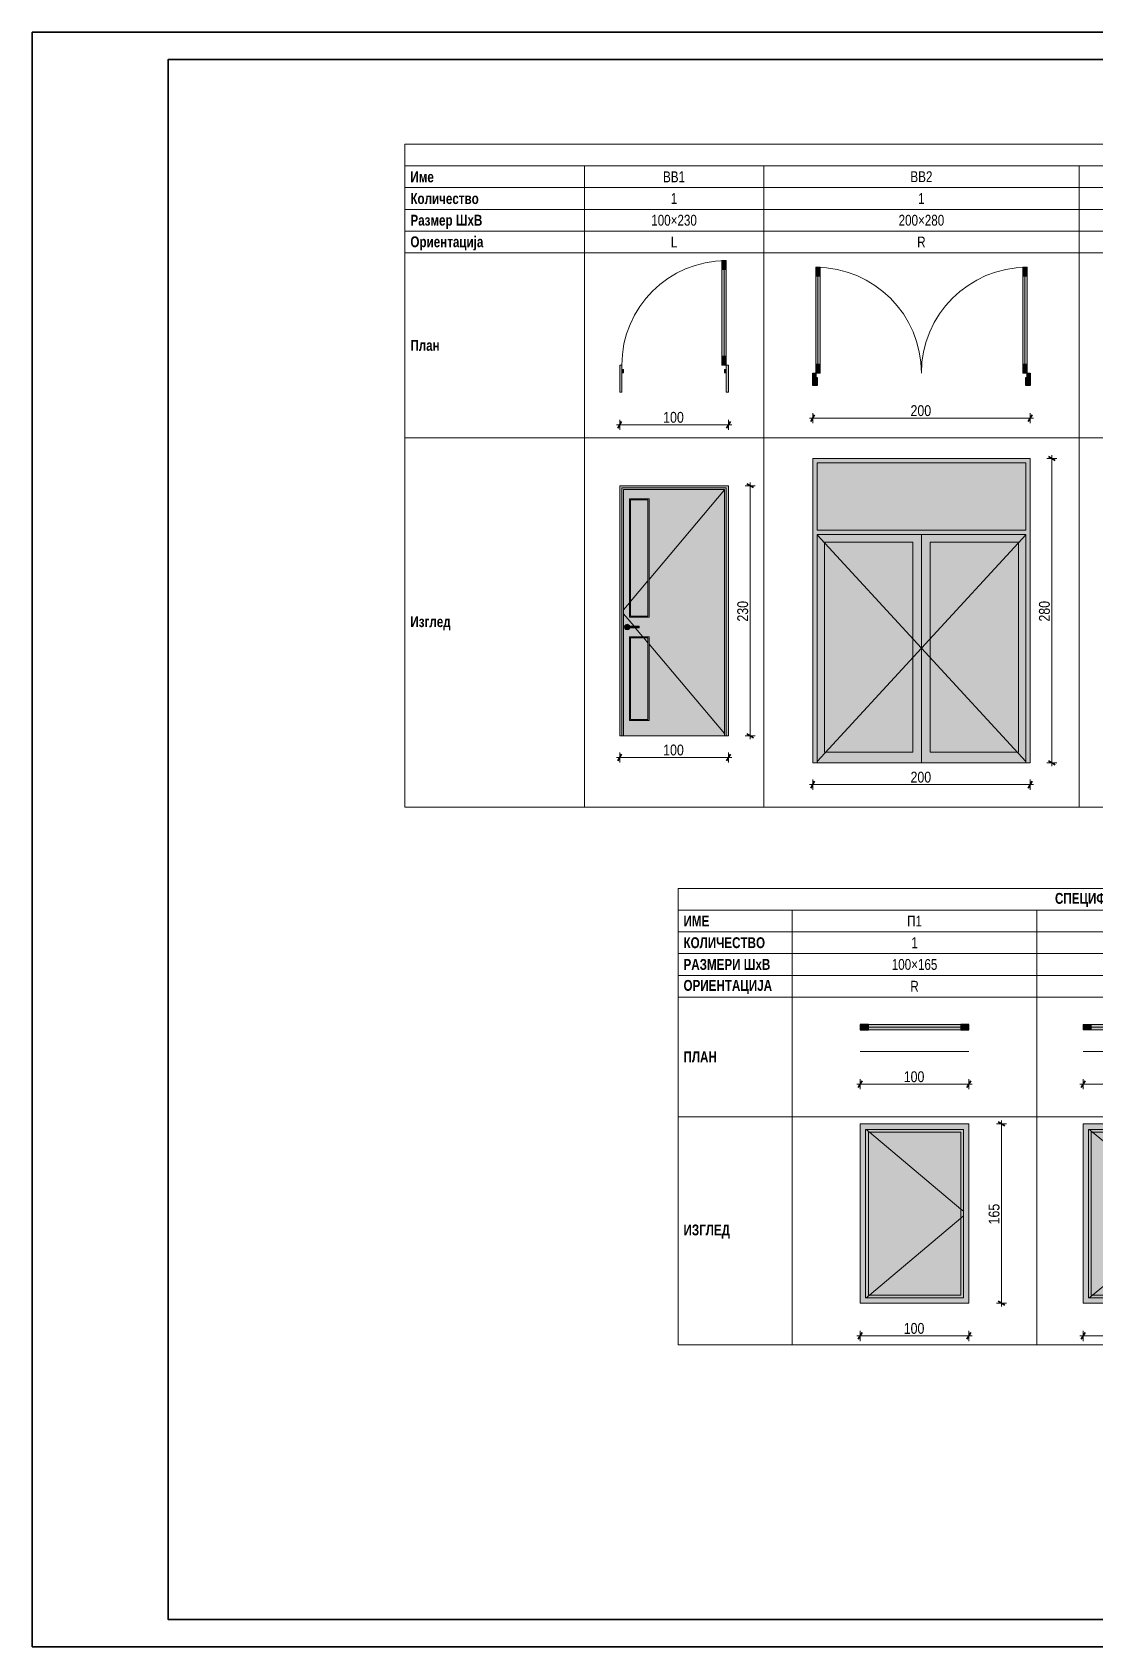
# Model space of a CAD drawing. Header units: millimetres. Extents: x -428 to 1070, y 0 to 297.
# Drawn here: x 0 to 195.4, y 0 to 297 of the extents above; entities that cross this region are included whole.
import ezdxf
from ezdxf.xclip import XClip

# ---------------------------------------------------------------- set-up
doc = ezdxf.new("R2010")
doc.units = ezdxf.units.MM
doc.header["$MEASUREMENT"] = 0
doc.header["$XCLIPFRAME"] = 0
for name, color, linetype, lineweight, true_color in [('1', 7, 'Continuous', 13, 0x2b2b2b), ('184', 7, 'Continuous', 0, 0xe8e8e8), ('19', 7, 'Continuous', 0, 0xe4e4e4), ('3', 7, 'Continuous', 18, 0x7c7c7c), ('45', 7, 'Continuous', 35, 0x242424), ('46', 7, 'Continuous', 35, 0x4e4e4e), ('61', 7, 'Continuous', 20, 0x6a6a6a), ('65', 7, 'Continuous', 20, 0x4e4e4e), ('85', 7, 'Continuous', 20, 0x242424)]:
    doc.layers.add(name, color=color, linetype=linetype, lineweight=lineweight, true_color=true_color)
for name, color, linetype, lineweight in [('101', 253, 'Continuous', 15), ('103', 8, 'Continuous', 15), ('2', 8, 'Continuous', 15), ('23', 8, 'Continuous', 30), ('41', 7, 'Continuous', 35), ('6', 7, 'Continuous', 35)]:
    doc.layers.add(name, color=color, linetype=linetype, lineweight=lineweight)
doc.layers.add('RGB colored ARCHICAD elements', color=7, linetype='Continuous')
doc.styles.add('GENERATED_STYLE_6', font='GOTHIC.TTF')
doc.styles.add('GENERATED_STYLE_7', font='GOTHIC.TTF')

# ---------------------------------------------------------------- blocks, each defined once
blk = doc.blocks.new('Drawing_2_1', base_point=(68.55, 276.42))
at = {"linetype": 'Continuous', "lineweight": 0, "true_color": 0xffffff}
for points in [[(144.11, 253.76), (144.11, 252.16), (144.91, 252.16), (144.91, 253.76)], [(182.99, 253.76), (182.19, 253.76), (182.19, 252.16), (182.99, 252.16)], [(144.11, 252.16), (144.11, 235.92), (144.51, 235.92), (144.51, 252.16)], [(144.51, 252.16), (144.51, 235.92), (144.91, 235.92), (144.91, 252.16)], [(182.59, 252.16), (182.19, 252.16), (182.19, 235.92), (182.59, 235.92)], [(182.99, 252.16), (182.59, 252.16), (182.59, 235.92), (182.99, 235.92)], [(144.91, 234.32), (144.91, 235.92), (144.11, 235.92), (144.11, 234.32)], [(182.19, 234.32), (182.99, 234.32), (182.99, 235.92), (182.19, 235.92)]]:
    blk.add_hatch(color=7, dxfattribs=at).paths.add_polyline_path(points)
at = {"layer": '103', "linetype": 'Continuous', "lineweight": 0, "true_color": 0xffffff}
for points in [[(143.55, 232.02), (144.35, 232.02), (144.35, 233.52), (144.11, 233.52), (144.11, 234.32), (143.55, 234.32)], [(182.75, 232.02), (183.55, 232.02), (183.55, 234.32), (182.99, 234.32), (182.99, 233.52), (182.75, 233.52)]]:
    blk.add_hatch(color=7, dxfattribs=at).paths.add_polyline_path(points)
at = {"layer": '184', "linetype": 'Continuous', "lineweight": 0, "true_color": 0xe8e8e8}
for points in [[(127.65, 254.99), (126.85, 254.99), (126.85, 253.39), (127.65, 253.39)], [(108.45, 230.79), (108.45, 235.79), (108.05, 235.79), (108.05, 230.79)], [(108.45, 234.35), (108.77, 234.35), (108.77, 234.99), (108.45, 234.99)], [(126.85, 235.79), (127.65, 235.79), (127.65, 237.39), (126.85, 237.39)], [(127.65, 234.99), (127.33, 234.99), (127.33, 234.35), (127.65, 234.35)], [(128.05, 230.79), (128.05, 235.79), (127.65, 235.79), (127.65, 230.79)]]:
    blk.add_hatch(color=254, dxfattribs=at).paths.add_polyline_path(points)
at = {"layer": '2', "linetype": 'Continuous', "lineweight": 0, "true_color": 0xffffff}
for points in [[(127.25, 253.39), (126.85, 253.39), (126.85, 237.39), (127.25, 237.39)], [(127.65, 253.39), (127.25, 253.39), (127.25, 237.39), (127.65, 237.39)]]:
    blk.add_hatch(color=7, dxfattribs=at).paths.add_polyline_path(points)
at = {"layer": 'RGB colored ARCHICAD elements', "linetype": 'Continuous', "lineweight": 0, "true_color": 0x4e4e49}
for points in [[(183.55, 218.59), (143.55, 218.59), (143.55, 217.79), (144.35, 217.79), (182.75, 217.79), (183.55, 217.79)], [(144.35, 205.39), (144.35, 217.79), (143.55, 217.79), (143.55, 162.59), (144.35, 162.59), (144.35, 204.59)], [(182.75, 205.39), (182.75, 204.59), (182.75, 162.59), (183.55, 162.59), (183.55, 217.79), (182.75, 217.79)], [(144.35, 205.39), (144.35, 204.59), (182.75, 204.59), (182.75, 205.39)], [(144.35, 204.59), (144.35, 203.23), (145.71, 203.23), (161.95, 203.23), (163.55, 203.23), (163.55, 204.59)], [(145.71, 203.23), (144.35, 203.23), (144.35, 164.59), (145.71, 164.59)], [(163.55, 164.59), (163.55, 203.23), (161.95, 203.23), (161.95, 164.59)], [(182.75, 204.59), (163.55, 204.59), (163.55, 203.23), (165.15, 203.23), (181.39, 203.23), (182.75, 203.23)], [(163.55, 164.59), (165.15, 164.59), (165.15, 203.23), (163.55, 203.23)], [(181.39, 203.23), (181.39, 164.59), (182.75, 164.59), (182.75, 203.23)], [(144.35, 164.59), (144.35, 162.59), (163.55, 162.59), (163.55, 164.59), (161.95, 164.59), (145.71, 164.59)], [(163.55, 162.59), (182.75, 162.59), (182.75, 164.59), (181.39, 164.59), (165.15, 164.59), (163.55, 164.59)]]:
    blk.add_hatch(color=251, dxfattribs=at).paths.add_polyline_path(points)
at = {"layer": 'RGB colored ARCHICAD elements', "linetype": 'Continuous', "lineweight": 0, "true_color": 0xf0f7f3}
for points in [[(182.75, 205.39), (182.75, 217.79), (144.35, 217.79), (144.35, 205.39)], [(110.05, 189.59), (113.25, 189.59), (113.25, 210.99), (110.05, 210.99)], [(145.71, 164.59), (161.95, 164.59), (161.95, 203.23), (145.71, 203.23)], [(181.39, 164.59), (181.39, 203.23), (165.15, 203.23), (165.15, 164.59)], [(110.05, 170.59), (113.25, 170.59), (113.25, 185.59), (110.05, 185.59)]]:
    blk.add_hatch(color=7, dxfattribs=at).paths.add_polyline_path(points)
at = {"layer": 'RGB colored ARCHICAD elements', "linetype": 'Continuous', "lineweight": 0, "true_color": 0x5b5b5b}
for points in [[(108.05, 213.59), (108.05, 213.19), (108.45, 213.19), (127.65, 213.19), (128.05, 213.19), (128.05, 213.59)], [(108.05, 167.59), (108.45, 167.59), (108.45, 213.19), (108.05, 213.19)], [(108.45, 213.19), (108.45, 212.87), (108.77, 212.87), (127.33, 212.87), (127.65, 212.87), (127.65, 213.19)], [(108.77, 167.59), (108.77, 212.87), (108.45, 212.87), (108.45, 167.59)], [(127.65, 167.59), (127.65, 212.87), (127.33, 212.87), (127.33, 167.59)], [(128.05, 167.59), (128.05, 213.19), (127.65, 213.19), (127.65, 167.59)]]:
    blk.add_hatch(color=251, dxfattribs=at).paths.add_polyline_path(points)
h = blk.add_hatch(color=251, dxfattribs=at)
h.paths.add_polyline_path([(127.33, 212.87), (108.77, 212.87), (108.77, 167.59), (127.33, 167.59)])
h.paths.add_polyline_path([(109.01, 187.34), (108.95, 187.59), (109.01, 187.84), (109.2, 188.02), (109.45, 188.09), (109.7, 188.02), (109.88, 187.84), (109.91, 187.73), (111.65, 187.73), (111.65, 187.45), (109.91, 187.45), (109.88, 187.34), (109.7, 187.15), (109.45, 187.09), (109.2, 187.15)], flags=0)
h.paths.add_polyline_path([(109.85, 211.19), (113.45, 211.19), (113.45, 189.39), (109.85, 189.39)], flags=0)
h.paths.add_polyline_path([(109.85, 170.39), (109.85, 185.79), (113.45, 185.79), (113.45, 170.39)], flags=0)
at = {"layer": 'RGB colored ARCHICAD elements', "linetype": 'Continuous', "lineweight": 0, "true_color": 0x4e4e49}
h = blk.add_hatch(color=251, dxfattribs=at)
h.paths.add_polyline_path([(109.85, 189.39), (113.45, 189.39), (113.45, 211.19), (109.85, 211.19)])
h.paths.add_polyline_path([(110.05, 189.59), (110.05, 210.99), (113.25, 210.99), (113.25, 189.59)], flags=0)
at = {"layer": 'RGB colored ARCHICAD elements', "linetype": 'Continuous', "lineweight": 0, "true_color": 0xb5b6c1}
for points in [[(109.01, 187.84), (108.95, 187.59), (109.01, 187.34), (109.2, 187.15), (109.45, 187.09), (109.7, 187.15), (109.88, 187.34), (109.91, 187.45), (109.83, 187.45), (109.45, 187.45), (109.38, 187.47), (109.33, 187.52), (109.31, 187.59), (109.33, 187.66), (109.38, 187.71), (109.45, 187.73), (109.91, 187.73), (109.88, 187.84), (109.7, 188.02), (109.45, 188.09), (109.2, 188.02)], [(109.33, 187.66), (109.31, 187.59), (109.37, 187.59), (109.39, 187.66)], [(109.31, 187.59), (109.33, 187.52), (109.39, 187.52), (109.37, 187.59)], [(109.38, 187.71), (109.33, 187.66), (109.39, 187.66), (109.43, 187.71)], [(109.33, 187.52), (109.38, 187.47), (109.43, 187.47), (109.39, 187.52)], [(109.39, 187.66), (109.37, 187.59), (109.56, 187.59), (109.57, 187.66)], [(109.37, 187.59), (109.39, 187.52), (109.57, 187.52), (109.56, 187.59)], [(109.45, 187.73), (109.38, 187.71), (109.43, 187.71), (109.5, 187.73)], [(109.38, 187.47), (109.45, 187.45), (109.5, 187.45), (109.43, 187.47)], [(109.43, 187.71), (109.39, 187.66), (109.57, 187.66), (109.6, 187.71)], [(109.39, 187.52), (109.43, 187.47), (109.6, 187.47), (109.57, 187.52)], [(109.5, 187.73), (109.43, 187.71), (109.6, 187.71), (109.64, 187.73)], [(109.43, 187.47), (109.5, 187.45), (109.64, 187.45), (109.6, 187.47)], [(109.57, 187.66), (109.56, 187.59), (109.81, 187.59), (109.81, 187.66)], [(109.56, 187.59), (109.57, 187.52), (109.81, 187.52), (109.81, 187.59)], [(109.6, 187.71), (109.57, 187.66), (109.81, 187.66), (109.82, 187.71)], [(109.57, 187.52), (109.6, 187.47), (109.82, 187.47), (109.81, 187.52)], [(109.64, 187.73), (109.6, 187.71), (109.82, 187.71), (109.83, 187.73)], [(109.6, 187.47), (109.64, 187.45), (109.83, 187.45), (109.82, 187.47)], [(109.82, 187.71), (109.81, 187.66), (111.65, 187.66), (111.65, 187.71)], [(109.81, 187.66), (109.81, 187.59), (111.65, 187.59), (111.65, 187.66)], [(109.81, 187.59), (109.81, 187.52), (111.65, 187.52), (111.65, 187.59)], [(109.81, 187.52), (109.82, 187.47), (111.65, 187.47), (111.65, 187.52)], [(109.83, 187.73), (109.82, 187.71), (111.65, 187.71), (111.65, 187.73)], [(109.82, 187.47), (109.83, 187.45), (111.65, 187.45), (111.65, 187.47)]]:
    blk.add_hatch(color=9, dxfattribs=at).paths.add_polyline_path(points)
at = {"layer": 'RGB colored ARCHICAD elements', "linetype": 'Continuous', "lineweight": 0, "true_color": 0x4e4e49}
h = blk.add_hatch(color=251, dxfattribs=at)
h.paths.add_polyline_path([(109.85, 170.39), (113.45, 170.39), (113.45, 185.79), (109.85, 185.79)])
h.paths.add_polyline_path([(110.05, 170.59), (110.05, 185.59), (113.25, 185.59), (113.25, 170.59)], flags=0)
at = {"layer": '1', "color": 7, "linetype": 'Continuous', "lineweight": 13}
for p, q in [((68.55, 276.42), (388.18, 276.42)), ((68.55, 272.42), (68.55, 276.42)), ((68.55, 272.42), (388.18, 272.42)), ((68.55, 268.42), (68.55, 272.42)), ((101.55, 268.42), (101.55, 272.42)), ((134.55, 268.42), (134.55, 272.42)), ((192.55, 268.42), (192.55, 272.42)), ((68.55, 268.42), (101.55, 268.42)), ((68.55, 264.42), (68.55, 268.42)), ((101.55, 268.42), (134.55, 268.42)), ((101.55, 264.42), (101.55, 268.42)), ((134.55, 268.42), (192.55, 268.42)), ((134.55, 264.42), (134.55, 268.42)), ((192.55, 268.42), (221.3, 268.42)), ((192.55, 264.42), (192.55, 268.42)), ((68.55, 264.42), (101.55, 264.42)), ((68.55, 260.42), (68.55, 264.42)), ((101.55, 264.42), (134.55, 264.42)), ((101.55, 260.42), (101.55, 264.42)), ((134.55, 264.42), (192.55, 264.42)), ((134.55, 260.42), (134.55, 264.42)), ((192.55, 264.42), (221.3, 264.42)), ((192.55, 260.42), (192.55, 264.42)), ((68.55, 260.42), (101.55, 260.42)), ((68.55, 256.42), (68.55, 260.42)), ((101.55, 260.42), (134.55, 260.42)), ((101.55, 256.42), (101.55, 260.42)), ((134.55, 260.42), (192.55, 260.42)), ((134.55, 256.42), (134.55, 260.42)), ((192.55, 260.42), (221.3, 260.42)), ((192.55, 256.42), (192.55, 260.42)), ((68.55, 256.42), (101.55, 256.42)), ((68.55, 222.42), (68.55, 256.42)), ((101.55, 256.42), (134.55, 256.42)), ((101.55, 222.42), (101.55, 256.42)), ((134.55, 256.42), (192.55, 256.42)), ((134.55, 222.42), (134.55, 256.42)), ((192.55, 256.42), (221.3, 256.42)), ((192.55, 222.42), (192.55, 256.42)), ((68.55, 222.42), (101.55, 222.42)), ((68.55, 154.42), (68.55, 222.42)), ((101.55, 222.42), (134.55, 222.42)), ((101.55, 154.42), (101.55, 222.42)), ((134.55, 222.42), (192.55, 222.42)), ((134.55, 154.42), (134.55, 222.42)), ((192.55, 222.42), (221.3, 222.42)), ((192.55, 154.42), (192.55, 222.42)), ((68.55, 154.42), (101.55, 154.42)), ((101.55, 154.42), (134.55, 154.42)), ((134.55, 154.42), (192.55, 154.42)), ((192.55, 154.42), (221.3, 154.42))]:
    blk.add_line(p, q, dxfattribs=at)
at = {"layer": '101', "color": 253, "linetype": 'Continuous', "lineweight": 15}
for p, q in [((126.85, 253.39), (126.85, 254.99)), ((126.85, 254.99), (127.65, 254.99)), ((126.85, 237.39), (126.85, 253.39)), ((126.85, 253.39), (127.25, 253.39)), ((127.65, 253.39), (126.85, 253.39)), ((127.25, 237.39), (127.25, 253.39)), ((127.25, 253.39), (127.65, 253.39)), ((127.25, 253.39), (127.25, 237.39)), ((127.25, 253.39), (127.25, 237.39)), ((127.65, 254.99), (127.65, 253.39)), ((127.65, 253.39), (127.65, 237.39)), ((108.45, 235.79), (108.05, 235.79)), ((108.05, 235.79), (108.05, 230.79)), ((108.45, 230.79), (108.45, 235.79)), ((108.77, 234.99), (108.45, 234.99)), ((108.45, 234.99), (108.45, 234.35)), ((108.77, 234.35), (108.77, 234.99)), ((127.25, 237.39), (126.85, 237.39)), ((126.85, 235.79), (126.85, 237.39)), ((126.85, 237.39), (127.65, 237.39)), ((127.65, 235.79), (126.85, 235.79)), ((127.65, 237.39), (127.25, 237.39)), ((127.65, 234.99), (127.33, 234.99)), ((127.33, 234.99), (127.33, 234.35)), ((127.65, 237.39), (127.65, 235.79)), ((128.05, 235.79), (127.65, 235.79)), ((127.65, 235.79), (127.65, 230.79)), ((127.65, 234.35), (127.65, 234.99)), ((128.05, 230.79), (128.05, 235.79)), ((108.45, 234.35), (108.77, 234.35)), ((127.33, 234.35), (127.65, 234.35)), ((108.05, 230.79), (108.45, 230.79)), ((127.65, 230.79), (128.05, 230.79)), ((108.05, 213.59), (108.05, 213.19)), ((128.05, 213.59), (108.05, 213.59)), ((108.05, 213.19), (108.05, 167.59)), ((108.45, 167.59), (108.45, 213.19)), ((108.45, 213.19), (127.65, 213.19)), ((108.77, 167.59), (108.77, 212.87)), ((108.77, 212.87), (127.33, 212.87)), ((113.45, 211.19), (109.85, 211.19)), ((109.85, 211.19), (109.85, 189.39)), ((110.05, 189.59), (110.05, 210.99)), ((110.05, 210.99), (113.25, 210.99)), ((113.25, 210.99), (113.25, 189.59)), ((113.45, 189.39), (113.45, 211.19)), ((127.33, 212.87), (127.33, 167.59)), ((127.65, 213.19), (127.65, 167.59)), ((128.05, 213.19), (128.05, 213.59)), ((128.05, 167.59), (128.05, 213.19)), ((109.01, 187.84), (108.95, 187.59)), ((108.95, 187.59), (109.01, 187.34)), ((109.2, 188.02), (109.01, 187.84)), ((109.01, 187.34), (109.2, 187.15)), ((109.45, 188.09), (109.2, 188.02)), ((109.2, 187.15), (109.45, 187.09)), ((109.33, 187.66), (109.31, 187.59)), ((109.31, 187.59), (109.33, 187.52)), ((109.38, 187.71), (109.33, 187.66)), ((109.33, 187.52), (109.38, 187.47)), ((109.39, 187.66), (109.37, 187.59)), ((109.37, 187.59), (109.39, 187.52)), ((109.45, 187.73), (109.38, 187.71)), ((109.38, 187.47), (109.45, 187.45)), ((109.43, 187.71), (109.39, 187.66)), ((109.39, 187.52), (109.43, 187.47)), ((109.7, 188.02), (109.45, 188.09)), ((109.45, 187.73), (109.5, 187.73)), ((109.45, 187.45), (109.5, 187.45)), ((109.45, 187.09), (109.7, 187.15)), ((109.5, 187.73), (109.64, 187.73)), ((109.5, 187.45), (109.64, 187.45)), ((109.57, 187.66), (109.56, 187.59)), ((109.56, 187.59), (109.57, 187.52)), ((109.6, 187.71), (109.57, 187.66)), ((109.57, 187.52), (109.6, 187.47)), ((109.64, 187.73), (109.83, 187.73)), ((109.64, 187.45), (109.83, 187.45)), ((109.88, 187.84), (109.7, 188.02)), ((109.7, 187.15), (109.88, 187.34)), ((109.83, 187.73), (111.65, 187.73)), ((109.83, 187.45), (111.65, 187.45)), ((109.85, 189.39), (113.45, 189.39)), ((109.91, 187.73), (109.88, 187.84)), ((109.88, 187.34), (109.91, 187.45)), ((113.25, 189.59), (110.05, 189.59)), ((111.65, 187.73), (111.65, 187.71)), ((111.65, 187.71), (111.65, 187.66)), ((111.65, 187.66), (111.65, 187.59)), ((111.65, 187.59), (111.65, 187.52)), ((111.65, 187.52), (111.65, 187.47)), ((111.65, 187.47), (111.65, 187.45)), ((113.45, 185.79), (109.85, 185.79)), ((109.85, 185.79), (109.85, 170.39)), ((110.05, 170.59), (110.05, 185.59)), ((110.05, 185.59), (113.25, 185.59)), ((113.25, 185.59), (113.25, 170.59)), ((113.45, 170.39), (113.45, 185.79)), ((109.85, 170.39), (113.45, 170.39)), ((113.25, 170.59), (110.05, 170.59)), ((108.05, 167.59), (108.45, 167.59)), ((108.45, 167.59), (108.77, 167.59)), ((108.77, 167.59), (127.33, 167.59)), ((127.33, 167.59), (127.65, 167.59)), ((127.65, 167.59), (128.05, 167.59))]:
    blk.add_line(p, q, dxfattribs=at)
blk.add_arc((127.65, 235.79), 19.2, 90, 180, dxfattribs=at)
at = {"layer": '23', "color": 8, "linetype": 'Continuous', "lineweight": 30}
for p, q in [((143.55, 232.02), (143.55, 234.32)), ((143.55, 234.32), (144.11, 234.32)), ((144.35, 232.02), (143.55, 232.02)), ((144.11, 234.32), (144.11, 233.52)), ((144.11, 233.52), (144.35, 233.52)), ((144.35, 233.52), (144.35, 232.02)), ((182.75, 232.02), (182.75, 233.52)), ((182.75, 233.52), (182.99, 233.52)), ((183.55, 232.02), (182.75, 232.02)), ((182.99, 233.52), (182.99, 234.32)), ((182.99, 234.32), (183.55, 234.32)), ((183.55, 234.32), (183.55, 232.02))]:
    blk.add_line(p, q, dxfattribs=at)
at = {"layer": '3', "color": 8, "linetype": 'Continuous', "lineweight": 18, "true_color": 0x7c7c7c}
for p, q in [((127.33, 212.81), (113.45, 196.32)), ((144.35, 204.57), (163.55, 183.71)), ((182.75, 204.57), (163.55, 183.71)), ((113.25, 196.09), (110.05, 192.29)), ((109.85, 192.05), (108.77, 190.77)), ((110.69, 187.73), (108.77, 190.01)), ((112.32, 185.79), (110.92, 187.45)), ((113.25, 184.69), (112.49, 185.59)), ((127.33, 167.97), (113.45, 184.45)), ((144.35, 162.85), (163.55, 183.71)), ((182.75, 162.85), (163.55, 183.71))]:
    blk.add_line(p, q, dxfattribs=at)
for centre, start, end in [((144.11, 234.32), 0, 90), ((182.99, 234.32), 90, 180)]:
    blk.add_arc(centre, 19.44, start, end, dxfattribs=at)
at = {"layer": '45', "color": 250, "linetype": 'Continuous', "lineweight": 35, "true_color": 0x242424}
for p, q in [((143.91, 226.65), (143.19, 225.4)), ((183.19, 225.4), (183.91, 226.65)), ((108.41, 225.42), (107.69, 224.17)), ((127.69, 224.17), (128.41, 225.42)), ((188.17, 218.23), (186.92, 218.95)), ((132.67, 213.23), (131.42, 213.95)), ((131.42, 167.95), (132.67, 167.23)), ((108.41, 164.21), (107.69, 162.96)), ((127.69, 162.96), (128.41, 164.21)), ((186.92, 162.95), (188.17, 162.23)), ((143.91, 159.21), (143.19, 157.96)), ((183.19, 157.96), (183.91, 159.21))]:
    blk.add_line(p, q, dxfattribs=at)
at = {"layer": '61', "color": 251, "linetype": 'Continuous', "lineweight": 20, "true_color": 0x6a6a6a}
for p, q in [((144.11, 253.76), (144.11, 252.16)), ((144.91, 253.76), (144.11, 253.76)), ((144.91, 252.16), (144.91, 253.76)), ((182.19, 252.16), (182.19, 253.76)), ((182.19, 253.76), (182.99, 253.76)), ((182.99, 253.76), (182.99, 252.16)), ((144.11, 252.16), (144.11, 235.92)), ((144.51, 252.16), (144.11, 252.16)), ((144.11, 252.16), (144.91, 252.16)), ((144.51, 235.92), (144.51, 252.16)), ((144.51, 252.16), (144.51, 235.92)), ((144.91, 252.16), (144.51, 252.16)), ((144.51, 252.16), (144.51, 235.92)), ((144.91, 235.92), (144.91, 252.16)), ((182.19, 235.92), (182.19, 252.16)), ((182.19, 252.16), (182.59, 252.16)), ((182.99, 252.16), (182.19, 252.16)), ((182.59, 235.92), (182.59, 252.16)), ((182.59, 252.16), (182.99, 252.16)), ((182.59, 252.16), (182.59, 235.92)), ((182.59, 252.16), (182.59, 235.92)), ((182.99, 252.16), (182.99, 235.92)), ((144.11, 235.92), (144.51, 235.92)), ((144.91, 235.92), (144.11, 235.92)), ((144.11, 235.92), (144.11, 234.32)), ((144.51, 235.92), (144.91, 235.92)), ((144.91, 234.32), (144.91, 235.92)), ((182.59, 235.92), (182.19, 235.92)), ((182.19, 234.32), (182.19, 235.92)), ((182.19, 235.92), (182.99, 235.92)), ((182.99, 235.92), (182.59, 235.92)), ((182.99, 235.92), (182.99, 234.32)), ((144.11, 234.32), (144.91, 234.32)), ((182.99, 234.32), (182.19, 234.32)), ((143.55, 217.79), (143.55, 218.59)), ((143.55, 218.59), (183.55, 218.59)), ((143.55, 162.59), (143.55, 217.79)), ((144.35, 217.79), (144.35, 205.39)), ((182.75, 217.79), (144.35, 217.79)), ((182.75, 205.39), (182.75, 217.79)), ((183.55, 218.59), (183.55, 217.79)), ((183.55, 217.79), (183.55, 162.59)), ((144.35, 205.39), (182.75, 205.39)), ((144.35, 204.59), (144.35, 162.59)), ((182.75, 204.59), (144.35, 204.59)), ((145.71, 164.59), (145.71, 203.23)), ((145.71, 203.23), (161.95, 203.23)), ((161.95, 203.23), (161.95, 164.59)), ((163.55, 204.59), (163.55, 162.59)), ((165.15, 203.23), (165.15, 164.59)), ((181.39, 203.23), (165.15, 203.23)), ((181.39, 164.59), (181.39, 203.23)), ((182.75, 162.59), (182.75, 204.59)), ((161.95, 164.59), (145.71, 164.59)), ((165.15, 164.59), (181.39, 164.59)), ((144.35, 162.59), (143.55, 162.59)), ((144.35, 162.59), (163.55, 162.59)), ((182.75, 162.59), (163.55, 162.59)), ((183.55, 162.59), (182.75, 162.59))]:
    blk.add_line(p, q, dxfattribs=at)
at = {"layer": '85', "color": 250, "linetype": 'Continuous', "lineweight": 20, "true_color": 0x242424}
for p, q in [((108.05, 223.85), (108.05, 225.73)), ((128.05, 223.85), (128.05, 225.73)), ((142.94, 226.02), (143.55, 226.02)), ((143.55, 225.08), (143.55, 226.96)), ((143.55, 226.02), (183.55, 226.02)), ((183.55, 225.08), (183.55, 226.96)), ((183.55, 226.02), (184.16, 226.02)), ((107.44, 224.79), (108.05, 224.79)), ((108.05, 224.79), (128.05, 224.79)), ((128.05, 224.79), (128.66, 224.79)), ((188.48, 218.59), (186.61, 218.59)), ((187.55, 218.59), (187.55, 219.2)), ((187.55, 162.59), (187.55, 218.59)), ((132.05, 213.59), (132.05, 214.2)), ((132.98, 213.59), (131.11, 213.59)), ((132.05, 167.59), (132.05, 213.59)), ((132.98, 167.59), (131.11, 167.59)), ((132.05, 166.98), (132.05, 167.59)), ((107.44, 163.59), (108.05, 163.59)), ((108.05, 162.65), (108.05, 164.52)), ((108.05, 163.59), (128.05, 163.59)), ((128.05, 162.65), (128.05, 164.52)), ((128.05, 163.59), (128.66, 163.59)), ((188.48, 162.59), (186.61, 162.59)), ((187.55, 161.98), (187.55, 162.59)), ((142.94, 158.59), (143.55, 158.59)), ((143.55, 157.65), (143.55, 159.52)), ((143.55, 158.59), (183.55, 158.59)), ((183.55, 157.65), (183.55, 159.52)), ((183.55, 158.59), (184.16, 158.59))]:
    blk.add_line(p, q, dxfattribs=at)
at = {"layer": '46', "color": 251, "linetype": 'Continuous', "lineweight": 35, "true_color": 0x494949, "char_height": 2, "attachment_point": 7, "style": 'GENERATED_STYLE_7'}
for s, insert in [('\\A1;{\\W0.850000x;\\pql;\\pt0;\\fCentury Gothic|b0|i0|c0|p34;100}', (116.05, 225.14)), ('\\A1;{\\W0.850000x;\\pql;\\pt0;\\fCentury Gothic|b0|i0|c0|p34;200}', (161.55, 226.37)), ('\\A1;{\\W0.850000x;\\pql;\\pt0;\\fCentury Gothic|b0|i0|c0|p34;100}', (116.05, 163.94)), ('\\A1;{\\W0.850000x;\\pql;\\pt0;\\fCentury Gothic|b0|i0|c0|p34;200}', (161.55, 158.94))]:
    blk.add_mtext(s, dxfattribs=dict(at, insert=insert))
at = {"layer": '46', "color": 251, "linetype": 'Continuous', "lineweight": 35, "true_color": 0x494949, "char_height": 2, "attachment_point": 7, "rotation": 90, "style": 'GENERATED_STYLE_7'}
for s, insert in [('\\A1;{\\W0.850000x;\\pql;\\pt0;\\fCentury Gothic|b0|i0|c0|p34;230}', (131.7, 188.59)), ('\\A1;{\\W0.850000x;\\pql;\\pt0;\\fCentury Gothic|b0|i0|c0|p34;280}', (187.2, 188.59))]:
    blk.add_mtext(s, dxfattribs=dict(at, insert=insert))
at = {"layer": '6', "color": 7, "linetype": 'Continuous', "lineweight": 35, "char_height": 2}
for s, insert, attachment_point, style in [('\\A1;{\\W0.800000x;\\pql;\\fCentury Gothic|b1|i0|c0|p34;Име}', (69.55, 270.39), 4, 'GENERATED_STYLE_6'), ('\\A1;{\\W0.800000x;\\pqc;\\fCentury Gothic|b0|i0|c0|p34;ВВ1}', (118.05, 270.41), 5, 'GENERATED_STYLE_7'), ('\\A1;{\\W0.800000x;\\pqc;\\fCentury Gothic|b0|i0|c0|p34;ВВ2}', (163.55, 270.43), 5, 'GENERATED_STYLE_7'), ('\\A1;{\\W0.800000x;\\pql;\\fCentury Gothic|b1|i0|c0|p34;Количество}', (69.55, 266.39), 4, 'GENERATED_STYLE_6'), ('\\A1;{\\W0.800000x;\\pqc;\\fCentury Gothic|b0|i0|c0|p34;1}', (118.05, 266.41), 5, 'GENERATED_STYLE_7'), ('\\A1;{\\W0.800000x;\\pqc;\\fCentury Gothic|b0|i0|c0|p34;1}', (163.55, 266.41), 5, 'GENERATED_STYLE_7'), ('\\A1;{\\W0.800000x;\\pql;\\fCentury Gothic|b1|i0|c0|p34;Размер ШхВ}', (69.55, 262.13), 4, 'GENERATED_STYLE_6'), ('\\A1;{\\W0.800000x;\\pqc;\\fCentury Gothic|b0|i0|c0|p34;100×230}', (118.05, 262.41), 5, 'GENERATED_STYLE_7'), ('\\A1;{\\W0.800000x;\\pqc;\\fCentury Gothic|b0|i0|c0|p34;200×280}', (163.55, 262.41), 5, 'GENERATED_STYLE_7'), ('\\A1;{\\W0.800000x;\\pql;\\fCentury Gothic|b1|i0|c0|p34;Ориентација}', (69.55, 258.16), 4, 'GENERATED_STYLE_6'), ('\\A1;{\\W0.800000x;\\pqc;\\fCentury Gothic|b0|i0|c0|p34;L}', (118.05, 258.41), 5, 'GENERATED_STYLE_7'), ('\\A1;{\\W0.800000x;\\pqc;\\fCentury Gothic|b0|i0|c0|p34;R}', (163.55, 258.41), 5, 'GENERATED_STYLE_7'), ('\\A1;{\\W0.800000x;\\pql;\\fCentury Gothic|b1|i0|c0|p34;План}', (69.55, 239.39), 4, 'GENERATED_STYLE_6'), ('\\A1;{\\W0.800000x;\\pql;\\fCentury Gothic|b1|i0|c0|p34;Изглед}', (69.55, 188.28), 4, 'GENERATED_STYLE_6')]:
    blk.add_mtext(s, dxfattribs=dict(at, insert=insert, attachment_point=attachment_point, style=style))
blk = doc.blocks.new('Drawing_3_2', base_point=(118.79, 139.51))
at = {"layer": '19', "linetype": 'Continuous', "lineweight": 0, "true_color": 0xe4e4e4}
for points in [[(152.29, 113.48), (153.79, 113.48), (153.79, 114.48), (152.29, 114.48)], [(170.79, 114.48), (153.79, 114.48), (153.79, 113.48), (170.79, 113.48)], [(172.29, 114.48), (170.79, 114.48), (170.79, 113.48), (172.29, 113.48)], [(193.29, 113.48), (194.79, 113.48), (194.79, 114.48), (193.29, 114.48)], [(212.29, 114.48), (194.79, 114.48), (194.79, 113.48), (212.29, 113.48)], [(213.29, 114.48), (212.29, 114.48), (212.29, 113.48), (213.29, 113.48)], [(213.29, 113.48), (214.29, 113.48), (214.29, 114.48), (213.29, 114.48)], [(231.79, 114.48), (214.29, 114.48), (214.29, 113.48), (231.79, 113.48)], [(233.29, 114.48), (231.79, 114.48), (231.79, 113.48), (233.29, 113.48)], [(247.67, 113.48), (249.17, 113.48), (249.17, 114.48), (247.67, 114.48)], [(266.67, 114.48), (249.17, 114.48), (249.17, 113.48), (266.67, 113.48)], [(267.67, 114.48), (266.67, 114.48), (266.67, 113.48), (267.67, 113.48)], [(267.67, 113.48), (268.67, 113.48), (268.67, 114.48), (267.67, 114.48)], [(286.17, 114.48), (268.67, 114.48), (268.67, 113.48), (286.17, 113.48)], [(287.67, 114.48), (286.17, 114.48), (286.17, 113.48), (287.67, 113.48)]]:
    blk.add_hatch(color=254, dxfattribs=at).paths.add_polyline_path(points)
at = {"layer": 'RGB colored ARCHICAD elements', "linetype": 'Continuous', "lineweight": 0, "true_color": 0x4e4e49}
for points in [[(152.29, 95.18), (153.29, 95.18), (171.29, 95.18), (172.29, 95.18), (172.29, 96.18), (152.29, 96.18)], [(152.29, 64.18), (153.29, 64.18), (153.29, 95.18), (152.29, 95.18)], [(171.29, 95.18), (153.29, 95.18), (153.29, 94.68), (153.79, 94.68), (170.79, 94.68), (171.29, 94.68)], [(172.29, 95.18), (171.29, 95.18), (171.29, 64.18), (172.29, 64.18)], [(193.29, 95.18), (194.29, 95.18), (232.29, 95.18), (233.29, 95.18), (233.29, 96.18), (193.29, 96.18)], [(193.29, 64.18), (194.29, 64.18), (194.29, 95.18), (193.29, 95.18)], [(213.29, 95.18), (194.29, 95.18), (194.29, 94.68), (194.79, 94.68), (212.29, 94.68), (213.29, 94.68)], [(232.29, 95.18), (213.29, 95.18), (213.29, 94.68), (214.29, 94.68), (231.79, 94.68), (232.29, 94.68)], [(233.29, 95.18), (232.29, 95.18), (232.29, 64.18), (233.29, 64.18)], [(153.79, 94.68), (153.29, 94.68), (153.29, 64.68), (153.79, 64.68)], [(170.79, 94.68), (170.79, 64.68), (171.29, 64.68), (171.29, 94.68)], [(194.79, 94.68), (194.29, 94.68), (194.29, 64.68), (194.79, 64.68)], [(212.29, 94.68), (212.29, 64.68), (213.29, 64.68), (213.29, 94.68)], [(214.29, 64.68), (214.29, 94.68), (213.29, 94.68), (213.29, 64.68)], [(231.79, 94.68), (231.79, 64.68), (232.29, 64.68), (232.29, 94.68)], [(247.67, 90.18), (248.67, 90.18), (286.67, 90.18), (287.67, 90.18), (287.67, 91.18), (247.67, 91.18)], [(247.67, 69.18), (248.67, 69.18), (248.67, 90.18), (247.67, 90.18)], [(267.67, 90.18), (248.67, 90.18), (248.67, 89.68), (249.17, 89.68), (266.67, 89.68), (267.67, 89.68)], [(249.17, 89.68), (248.67, 89.68), (248.67, 69.68), (249.17, 69.68)], [(266.67, 89.68), (266.67, 69.68), (267.67, 69.68), (267.67, 89.68)], [(286.67, 90.18), (267.67, 90.18), (267.67, 89.68), (268.67, 89.68), (286.17, 89.68), (286.67, 89.68)], [(268.67, 69.68), (268.67, 89.68), (267.67, 89.68), (267.67, 69.68)], [(286.17, 89.68), (286.17, 69.68), (286.67, 69.68), (286.67, 89.68)], [(287.67, 90.18), (286.67, 90.18), (286.67, 69.18), (287.67, 69.18)], [(287.67, 69.18), (286.67, 69.18), (248.67, 69.18), (247.67, 69.18), (247.67, 68.18), (287.67, 68.18)], [(248.67, 69.68), (248.67, 69.18), (267.67, 69.18), (267.67, 69.68), (266.67, 69.68), (249.17, 69.68)], [(268.67, 69.68), (267.67, 69.68), (267.67, 69.18), (286.67, 69.18), (286.67, 69.68), (286.17, 69.68)], [(172.29, 64.18), (171.29, 64.18), (153.29, 64.18), (152.29, 64.18), (152.29, 63.18), (172.29, 63.18)], [(153.29, 64.68), (153.29, 64.18), (171.29, 64.18), (171.29, 64.68), (170.79, 64.68), (153.79, 64.68)], [(233.29, 64.18), (232.29, 64.18), (194.29, 64.18), (193.29, 64.18), (193.29, 63.18), (233.29, 63.18)], [(194.29, 64.68), (194.29, 64.18), (213.29, 64.18), (213.29, 64.68), (212.29, 64.68), (194.79, 64.68)], [(214.29, 64.68), (213.29, 64.68), (213.29, 64.18), (232.29, 64.18), (232.29, 64.68), (231.79, 64.68)]]:
    blk.add_hatch(color=251, dxfattribs=at).paths.add_polyline_path(points)
at = {"layer": 'RGB colored ARCHICAD elements', "linetype": 'Continuous', "lineweight": 0, "true_color": 0xf0f7f3}
for points in [[(170.79, 64.68), (170.79, 94.68), (153.79, 94.68), (153.79, 64.68)], [(212.29, 64.68), (212.29, 94.68), (194.79, 94.68), (194.79, 64.68)], [(231.79, 64.68), (231.79, 94.68), (214.29, 94.68), (214.29, 64.68)], [(266.67, 69.68), (266.67, 89.68), (249.17, 89.68), (249.17, 69.68)], [(286.17, 69.68), (286.17, 89.68), (268.67, 89.68), (268.67, 69.68)]]:
    blk.add_hatch(color=7, dxfattribs=at).paths.add_polyline_path(points)
at = {"layer": '1', "color": 250, "linetype": 'Continuous', "lineweight": 13, "true_color": 0x2b2b2b}
for p, q in [((118.79, 139.51), (293.55, 139.51)), ((118.79, 135.51), (118.79, 139.51)), ((293.55, 135.51), (293.55, 139.51)), ((118.79, 135.51), (293.55, 135.51)), ((118.79, 131.51), (118.79, 135.51)), ((139.79, 131.51), (139.79, 135.51)), ((184.79, 131.51), (184.79, 135.51)), ((241.79, 131.51), (241.79, 135.51)), ((293.55, 131.51), (293.55, 135.51)), ((118.79, 131.51), (139.79, 131.51)), ((118.79, 127.51), (118.79, 131.51)), ((139.79, 131.51), (184.79, 131.51)), ((139.79, 127.51), (139.79, 131.51)), ((184.79, 131.51), (241.79, 131.51)), ((184.79, 127.51), (184.79, 131.51)), ((241.79, 131.51), (293.55, 131.51)), ((241.79, 127.51), (241.79, 131.51)), ((293.55, 127.51), (293.55, 131.51)), ((118.79, 127.51), (139.79, 127.51)), ((118.79, 123.51), (118.79, 127.51)), ((139.79, 127.51), (184.79, 127.51)), ((139.79, 123.51), (139.79, 127.51)), ((184.79, 127.51), (241.79, 127.51)), ((184.79, 123.51), (184.79, 127.51)), ((241.79, 127.51), (293.55, 127.51)), ((241.79, 123.51), (241.79, 127.51)), ((293.55, 123.51), (293.55, 127.51)), ((118.79, 123.51), (139.79, 123.51)), ((118.79, 119.51), (118.79, 123.51)), ((139.79, 123.51), (184.79, 123.51)), ((139.79, 119.51), (139.79, 123.51)), ((184.79, 123.51), (241.79, 123.51)), ((184.79, 119.51), (184.79, 123.51)), ((241.79, 123.51), (293.55, 123.51)), ((241.79, 119.51), (241.79, 123.51)), ((293.55, 119.51), (293.55, 123.51)), ((118.79, 119.51), (139.79, 119.51)), ((118.79, 97.51), (118.79, 119.51)), ((139.79, 119.51), (184.79, 119.51)), ((139.79, 97.51), (139.79, 119.51)), ((184.79, 119.51), (241.79, 119.51)), ((184.79, 97.51), (184.79, 119.51)), ((241.79, 119.51), (293.55, 119.51)), ((241.79, 97.51), (241.79, 119.51)), ((293.55, 97.51), (293.55, 119.51)), ((118.79, 97.51), (139.79, 97.51)), ((118.79, 55.51), (118.79, 97.51)), ((139.79, 97.51), (184.79, 97.51)), ((139.79, 55.51), (139.79, 97.51)), ((184.79, 97.51), (241.79, 97.51)), ((184.79, 55.51), (184.79, 97.51)), ((241.79, 97.51), (293.55, 97.51)), ((241.79, 55.51), (241.79, 97.51)), ((293.55, 55.51), (293.55, 97.51)), ((118.79, 55.51), (139.79, 55.51)), ((139.79, 55.51), (184.79, 55.51)), ((184.79, 55.51), (241.79, 55.51)), ((241.79, 55.51), (293.55, 55.51))]:
    blk.add_line(p, q, dxfattribs=at)
at = {"layer": '101', "color": 253, "linetype": 'Continuous', "lineweight": 15}
for p, q in [((194.79, 114.48), (193.29, 114.48)), ((193.29, 114.48), (193.29, 113.48)), ((193.29, 113.48), (194.79, 113.48)), ((194.79, 113.48), (194.79, 114.48)), ((213.29, 114.48), (212.29, 114.48)), ((212.29, 114.48), (212.29, 113.48)), ((212.29, 113.48), (213.29, 113.48)), ((214.29, 114.48), (213.29, 114.48)), ((213.29, 113.48), (214.29, 113.48)), ((214.29, 113.48), (214.29, 114.48)), ((233.29, 114.48), (231.79, 114.48)), ((231.79, 114.48), (231.79, 113.48)), ((231.79, 113.48), (233.29, 113.48)), ((233.29, 113.48), (233.29, 114.48)), ((249.17, 114.48), (247.67, 114.48)), ((247.67, 114.48), (247.67, 113.48)), ((247.67, 113.48), (249.17, 113.48)), ((249.17, 113.48), (249.17, 114.48)), ((267.67, 114.48), (266.67, 114.48)), ((266.67, 114.48), (266.67, 113.48)), ((266.67, 113.48), (267.67, 113.48)), ((268.67, 114.48), (267.67, 114.48)), ((267.67, 113.48), (268.67, 113.48)), ((268.67, 113.48), (268.67, 114.48)), ((287.67, 114.48), (286.17, 114.48)), ((286.17, 114.48), (286.17, 113.48)), ((286.17, 113.48), (287.67, 113.48)), ((287.67, 113.48), (287.67, 114.48))]:
    blk.add_line(p, q, dxfattribs=at)
at = {"layer": '23', "color": 8, "linetype": 'Continuous', "lineweight": 30}
for p, q in [((153.79, 114.48), (152.29, 114.48)), ((152.29, 114.48), (152.29, 113.48)), ((152.29, 113.48), (153.79, 113.48)), ((153.79, 113.48), (153.79, 114.48)), ((172.29, 114.48), (170.79, 114.48)), ((170.79, 114.48), (170.79, 113.48)), ((170.79, 113.48), (172.29, 113.48)), ((172.29, 113.48), (172.29, 114.48))]:
    blk.add_line(p, q, dxfattribs=at)
at = {"layer": '3', "color": 8, "linetype": 'Continuous', "lineweight": 18, "true_color": 0x7c7c7c}
for p, q in [((172.29, 114.48), (152.29, 114.48)), ((170.79, 114.48), (153.79, 114.48)), ((170.79, 113.98), (153.79, 113.98)), ((153.79, 113.48), (170.79, 113.48)), ((172.29, 109.48), (152.29, 109.48)), ((152.29, 95.18), (152.29, 96.18)), ((152.29, 96.18), (172.29, 96.18)), ((152.29, 64.18), (152.29, 95.18)), ((153.29, 95.18), (153.29, 64.18)), ((171.29, 95.18), (153.29, 95.18)), ((153.38, 95.18), (153.98, 94.68)), ((171.29, 64.18), (171.29, 95.18)), ((172.29, 96.18), (172.29, 95.18)), ((172.29, 95.18), (172.29, 64.18)), ((194.4, 95.18), (195.01, 94.68)), ((232.18, 95.18), (231.57, 94.68)), ((153.79, 94.68), (153.79, 64.68)), ((170.79, 94.68), (153.79, 94.68)), ((153.98, 94.68), (170.79, 80.52)), ((170.79, 64.68), (170.79, 94.68)), ((195.01, 94.68), (212.29, 80.5)), ((231.57, 94.68), (214.29, 80.5)), ((249.06, 90.18), (249.95, 89.68)), ((249.95, 89.68), (266.67, 80.24)), ((285.4, 89.68), (268.67, 80.24)), ((286.29, 90.18), (285.4, 89.68)), ((170.79, 80.52), (171.29, 80.1)), ((212.29, 80.5), (213.29, 79.68)), ((214.29, 80.5), (213.29, 79.68)), ((266.67, 80.24), (267.67, 79.68)), ((268.67, 80.24), (267.67, 79.68)), ((153.98, 64.68), (170.79, 78.84)), ((170.79, 78.84), (171.29, 79.26)), ((195.01, 64.68), (212.29, 78.86)), ((212.29, 78.86), (213.29, 79.68)), ((214.29, 78.86), (213.29, 79.68)), ((231.57, 64.68), (214.29, 78.86)), ((249.95, 69.68), (266.67, 79.11)), ((266.67, 79.11), (267.67, 79.68)), ((268.67, 79.11), (267.67, 79.68)), ((285.4, 69.68), (268.67, 79.11)), ((249.06, 69.18), (249.95, 69.68)), ((286.29, 69.18), (285.4, 69.68)), ((152.29, 63.18), (152.29, 64.18)), ((172.29, 63.18), (152.29, 63.18)), ((153.29, 64.18), (171.29, 64.18)), ((153.38, 64.18), (153.98, 64.68)), ((153.79, 64.68), (170.79, 64.68)), ((172.29, 64.18), (172.29, 63.18)), ((194.4, 64.18), (195.01, 64.68)), ((232.18, 64.18), (231.57, 64.68))]:
    blk.add_line(p, q, dxfattribs=at)
at = {"layer": '45', "color": 250, "linetype": 'Continuous', "lineweight": 35, "true_color": 0x404040}
for p, q in [((152.65, 104.11), (151.93, 102.86)), ((171.93, 102.86), (172.65, 104.11)), ((193.65, 104.11), (192.93, 102.86)), ((232.93, 102.86), (233.65, 104.11)), ((248.03, 104.11), (247.31, 102.86)), ((287.31, 102.86), (288.03, 104.11)), ((178.92, 95.82), (177.67, 96.54)), ((239.92, 95.82), (238.67, 96.54)), ((294.3, 90.82), (293.05, 91.54)), ((293.05, 68.54), (294.3, 67.82)), ((177.67, 63.54), (178.92, 62.82)), ((238.67, 63.54), (239.92, 62.82)), ((248.03, 62.8), (247.31, 61.55)), ((287.31, 61.55), (288.03, 62.8)), ((152.65, 57.8), (151.93, 56.55)), ((171.93, 56.55), (172.65, 57.8)), ((193.65, 57.8), (192.93, 56.55)), ((232.93, 56.55), (233.65, 57.8))]:
    blk.add_line(p, q, dxfattribs=at)
at = {"layer": '61', "color": 251, "linetype": 'Continuous', "lineweight": 20, "true_color": 0x6a6a6a}
for p, q in [((233.29, 114.48), (193.29, 114.48)), ((212.29, 114.48), (194.79, 114.48)), ((212.29, 113.98), (194.79, 113.98)), ((194.79, 113.48), (212.29, 113.48)), ((231.79, 114.48), (214.29, 114.48)), ((231.79, 113.98), (214.29, 113.98)), ((214.29, 113.48), (231.79, 113.48)), ((287.67, 114.48), (247.67, 114.48)), ((266.67, 114.48), (249.17, 114.48)), ((266.67, 113.98), (249.17, 113.98)), ((249.17, 113.48), (266.67, 113.48)), ((286.17, 114.48), (268.67, 114.48)), ((286.17, 113.98), (268.67, 113.98)), ((268.67, 113.48), (286.17, 113.48)), ((233.29, 109.48), (193.29, 109.48)), ((287.67, 109.48), (247.67, 109.48)), ((193.29, 95.18), (193.29, 96.18)), ((193.29, 96.18), (233.29, 96.18)), ((193.29, 64.18), (193.29, 95.18)), ((194.29, 95.18), (194.29, 64.18)), ((232.29, 95.18), (194.29, 95.18)), ((213.29, 95.18), (213.29, 94.68)), ((232.29, 64.18), (232.29, 95.18)), ((233.29, 96.18), (233.29, 95.18)), ((233.29, 95.18), (233.29, 64.18)), ((194.79, 94.68), (194.79, 64.68)), ((212.29, 94.68), (194.79, 94.68)), ((212.29, 64.68), (212.29, 94.68)), ((213.29, 94.68), (213.29, 64.68)), ((214.29, 94.68), (214.29, 64.68)), ((231.79, 94.68), (214.29, 94.68)), ((231.79, 64.68), (231.79, 94.68)), ((247.67, 90.18), (247.67, 91.18)), ((247.67, 91.18), (287.67, 91.18)), ((247.67, 69.18), (247.67, 90.18)), ((248.67, 90.18), (248.67, 69.18)), ((286.67, 90.18), (248.67, 90.18)), ((249.17, 89.68), (249.17, 69.68)), ((266.67, 89.68), (249.17, 89.68)), ((266.67, 69.68), (266.67, 89.68)), ((267.67, 90.18), (267.67, 89.68)), ((267.67, 89.68), (267.67, 69.68)), ((268.67, 89.68), (268.67, 69.68)), ((286.17, 89.68), (268.67, 89.68)), ((286.17, 69.68), (286.17, 89.68)), ((286.67, 69.18), (286.67, 90.18)), ((287.67, 91.18), (287.67, 90.18)), ((287.67, 90.18), (287.67, 69.18)), ((247.67, 68.18), (247.67, 69.18)), ((248.67, 69.18), (286.67, 69.18)), ((249.17, 69.68), (266.67, 69.68)), ((267.67, 69.68), (267.67, 69.18)), ((268.67, 69.68), (286.17, 69.68)), ((287.67, 69.18), (287.67, 68.18)), ((287.67, 68.18), (247.67, 68.18)), ((193.29, 63.18), (193.29, 64.18)), ((233.29, 63.18), (193.29, 63.18)), ((194.29, 64.18), (232.29, 64.18)), ((194.79, 64.68), (212.29, 64.68)), ((213.29, 64.68), (213.29, 64.18)), ((214.29, 64.68), (231.79, 64.68)), ((233.29, 64.18), (233.29, 63.18))]:
    blk.add_line(p, q, dxfattribs=at)
at = {"layer": '85', "color": 250, "linetype": 'Continuous', "lineweight": 20, "true_color": 0x404040}
for p, q in [((152.29, 102.55), (152.29, 104.42)), ((172.29, 102.55), (172.29, 104.42)), ((193.29, 102.55), (193.29, 104.42)), ((233.29, 102.55), (233.29, 104.42)), ((247.67, 102.55), (247.67, 104.42)), ((287.67, 102.55), (287.67, 104.42)), ((151.68, 103.48), (152.29, 103.48)), ((152.29, 103.48), (172.29, 103.48)), ((172.29, 103.48), (172.9, 103.48)), ((192.68, 103.48), (193.29, 103.48)), ((193.29, 103.48), (233.29, 103.48)), ((233.29, 103.48), (233.9, 103.48)), ((247.06, 103.48), (247.67, 103.48)), ((247.67, 103.48), (287.67, 103.48)), ((287.67, 103.48), (288.28, 103.48)), ((179.23, 96.18), (177.35, 96.18)), ((178.29, 96.18), (178.29, 96.79)), ((178.29, 63.18), (178.29, 96.18)), ((240.23, 96.18), (238.35, 96.18)), ((239.29, 96.18), (239.29, 96.79)), ((239.29, 63.18), (239.29, 96.18)), ((294.61, 91.18), (292.74, 91.18)), ((293.67, 91.18), (293.67, 91.79)), ((293.67, 68.18), (293.67, 91.18)), ((294.61, 68.18), (292.74, 68.18)), ((293.67, 67.57), (293.67, 68.18)), ((179.23, 63.18), (177.35, 63.18)), ((178.29, 62.57), (178.29, 63.18)), ((240.23, 63.18), (238.35, 63.18)), ((239.29, 62.57), (239.29, 63.18)), ((247.67, 61.24), (247.67, 63.12)), ((287.67, 61.24), (287.67, 63.12)), ((247.06, 62.18), (247.67, 62.18)), ((247.67, 62.18), (287.67, 62.18)), ((287.67, 62.18), (288.28, 62.18)), ((151.68, 57.18), (152.29, 57.18)), ((152.29, 56.24), (152.29, 58.12)), ((152.29, 57.18), (172.29, 57.18)), ((172.29, 56.24), (172.29, 58.12)), ((172.29, 57.18), (172.9, 57.18)), ((192.68, 57.18), (193.29, 57.18)), ((193.29, 56.24), (193.29, 58.12)), ((193.29, 57.18), (233.29, 57.18)), ((233.29, 56.24), (233.29, 58.12)), ((233.29, 57.18), (233.9, 57.18))]:
    blk.add_line(p, q, dxfattribs=at)
at = {"layer": '46', "color": 251, "linetype": 'Continuous', "lineweight": 35, "true_color": 0x4e4e4e, "char_height": 2, "attachment_point": 7, "style": 'GENERATED_STYLE_7'}
for s, insert in [('\\A1;{\\W0.850000x;\\pql;\\pt0;\\fCentury Gothic|b0|i0|c0|p34;100}', (160.3, 103.83)), ('\\A1;{\\W0.850000x;\\pql;\\pt0;\\fCentury Gothic|b0|i0|c0|p34;200}', (211.3, 103.83)), ('\\A1;{\\W0.850000x;\\pql;\\pt0;\\fCentury Gothic|b0|i0|c0|p34;200}', (265.68, 103.83)), ('\\A1;{\\W0.850000x;\\pql;\\pt0;\\fCentury Gothic|b0|i0|c0|p34;200}', (265.68, 62.53)), ('\\A1;{\\W0.850000x;\\pql;\\pt0;\\fCentury Gothic|b0|i0|c0|p34;100}', (160.3, 57.53)), ('\\A1;{\\W0.850000x;\\pql;\\pt0;\\fCentury Gothic|b0|i0|c0|p34;200}', (211.3, 57.53))]:
    blk.add_mtext(s, dxfattribs=dict(at, insert=insert))
at = {"layer": '46', "color": 251, "linetype": 'Continuous', "lineweight": 35, "true_color": 0x4e4e4e, "char_height": 2, "attachment_point": 7, "rotation": 90, "style": 'GENERATED_STYLE_7'}
for s, insert in [('\\A1;{\\W0.850000x;\\pql;\\pt0;\\fCentury Gothic|b0|i0|c0|p34;165}', (177.94, 77.69)), ('\\A1;{\\W0.850000x;\\pql;\\pt0;\\fCentury Gothic|b0|i0|c0|p34;165}', (238.94, 77.69)), ('\\A1;{\\W0.850000x;\\pql;\\pt0;\\fCentury Gothic|b0|i0|c0|p34;115}', (293.32, 77.69))]:
    blk.add_mtext(s, dxfattribs=dict(at, insert=insert))
at = {"layer": '6', "color": 251, "linetype": 'Continuous', "lineweight": 35, "true_color": 0x4e4e4e, "char_height": 2}
for s, insert, attachment_point, style in [('\\A1;{\\W0.800000x;\\pqc;\\fCentury Gothic|b1|i0|c0|p34;СПЕЦИФИКАЦИЈА НА ПРОЗОРЦИ}', (206.17, 137.38), 5, 'GENERATED_STYLE_6'), ('\\A1;{\\W0.800000x;\\pql;\\fCentury Gothic|b1|i0|c0|p34;ИМЕ}', (119.79, 133.5), 4, 'GENERATED_STYLE_6'), ('\\A1;{\\W0.800000x;\\pqc;\\fCentury Gothic|b0|i0|c0|p34;П1}', (162.29, 133.5), 5, 'GENERATED_STYLE_7'), ('\\A1;{\\W0.800000x;\\pqc;\\fCentury Gothic|b0|i0|c0|p34;П2}', (213.29, 133.53), 5, 'GENERATED_STYLE_7'), ('\\A1;{\\W0.800000x;\\pqc;\\fCentury Gothic|b0|i0|c0|p34;П3}', (267.67, 133.5), 5, 'GENERATED_STYLE_7'), ('\\A1;{\\W0.800000x;\\pql;\\fCentury Gothic|b1|i0|c0|p34;КОЛИЧЕСТВО}', (119.79, 129.5), 4, 'GENERATED_STYLE_6'), ('\\A1;{\\W0.800000x;\\pqc;\\fCentury Gothic|b0|i0|c0|p34;1}', (162.29, 129.5), 5, 'GENERATED_STYLE_7'), ('\\A1;{\\W0.800000x;\\pqc;\\fCentury Gothic|b0|i0|c0|p34;1}', (213.29, 129.5), 5, 'GENERATED_STYLE_7'), ('\\A1;{\\W0.800000x;\\pqc;\\fCentury Gothic|b0|i0|c0|p34;1}', (267.67, 129.5), 5, 'GENERATED_STYLE_7'), ('\\A1;{\\W0.800000x;\\pql;\\fCentury Gothic|b1|i0|c0|p34;РАЗМЕРИ ШхВ}', (119.79, 125.5), 4, 'GENERATED_STYLE_6'), ('\\A1;{\\W0.800000x;\\pqc;\\fCentury Gothic|b0|i0|c0|p34;100×165}', (162.29, 125.5), 5, 'GENERATED_STYLE_7'), ('\\A1;{\\W0.800000x;\\pqc;\\fCentury Gothic|b0|i0|c0|p34;200×165}', (213.29, 125.5), 5, 'GENERATED_STYLE_7'), ('\\A1;{\\W0.800000x;\\pqc;\\fCentury Gothic|b0|i0|c0|p34;200×115}', (267.67, 125.5), 5, 'GENERATED_STYLE_7'), ('\\A1;{\\W0.800000x;\\pql;\\fCentury Gothic|b1|i0|c0|p34;ОРИЕНТАЦИЈА}', (119.79, 121.37), 4, 'GENERATED_STYLE_6'), ('\\A1;{\\W0.800000x;\\pqc;\\fCentury Gothic|b0|i0|c0|p34;R}', (162.29, 121.5), 5, 'GENERATED_STYLE_7'), ('\\A1;{\\W0.800000x;\\pqc;\\fCentury Gothic|b0|i0|c0|p34;R}', (213.29, 121.5), 5, 'GENERATED_STYLE_7'), ('\\A1;{\\W0.800000x;\\pqc;\\fCentury Gothic|b0|i0|c0|p34;R}', (267.67, 121.5), 5, 'GENERATED_STYLE_7'), ('\\A1;{\\W0.800000x;\\pql;\\fCentury Gothic|b1|i0|c0|p34;ПЛАН}', (119.79, 108.5), 4, 'GENERATED_STYLE_6'), ('\\A1;{\\W0.800000x;\\pql;\\fCentury Gothic|b1|i0|c0|p34;ИЗГЛЕД}', (119.79, 76.38), 4, 'GENERATED_STYLE_6')]:
    blk.add_mtext(s, dxfattribs=dict(at, insert=insert, attachment_point=attachment_point, style=style))

msp = doc.modelspace()

# ---------------------------------------------------------------- linework, layer by layer
at = {"layer": '41', "color": 7, "linetype": 'Continuous', "lineweight": 35, "flags": 128}
for points in [[(420, 297), (0, 297), (0, 0), (420, 0)], [(415, 292), (25, 292), (25, 5), (415, 5)]]:
    msp.add_lwpolyline(points, close=True, dxfattribs=at)

# ---------------------------------------------------------------- block references
at = {"layer": '65', "color": 251, "linetype": 'Continuous', "lineweight": 20, "true_color": 0x4e4e4e}
ref = msp.add_blockref('Drawing_2_1', (68.55, 276.42), dxfattribs=at)
XClip(ref).set_block_clipping_path([(58.8604117802, 151.1162978645), (388.1918074408, 276.9797050754)])
ref = msp.add_blockref('Drawing_3_2', (118.79, 139.51), dxfattribs=at)
XClip(ref).set_block_clipping_path([(110.4061497857, 52.2497587353), (299.2350493535, 142.0167694363)])

doc.saveas('drawing.dxf')
